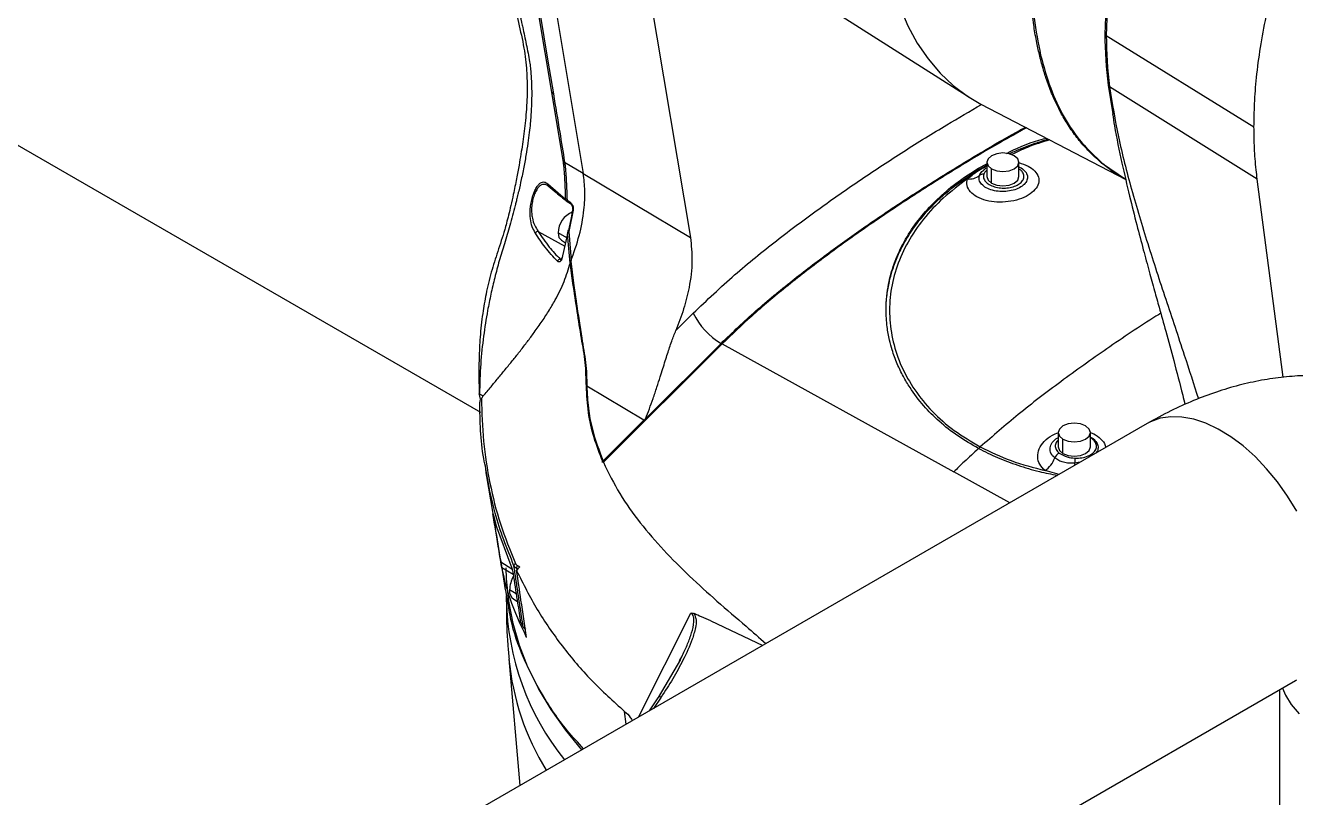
# Model space of a CAD drawing. Header units: millimetres. Extents: x -356 to 237, y 0 to 365.
# Drawn here: x -182.83 to -174.27, y 263.63 to 268.83 of the extents above; entities that cross this region are included whole.
import ezdxf

# ---------------------------------------------------------------- set-up
doc = ezdxf.new("R2010")
doc.units = ezdxf.units.MM

msp = doc.modelspace()

# ---------------------------------------------------------------- linework, layer by layer
at = {"color": 7, "linetype": 'Continuous', "lineweight": 25}
for p, q in [((-179.5469, 270.6933), (-179.0681, 267.8344)), ((-178.7898, 270.0528), (-178.3461, 267.4031)), ((-179.2799, 268.3835), (-179.3696, 268.9174)), ((-177.4159, 268.9508), (-176.4645, 268.3459)), ((-175.544, 268.7641), (-174.549, 268.1481)), ((-175.5316, 268.4287), (-175.5, 268.237)), ((-174.5269, 267.7969), (-175.5223, 268.4185)), ((-179.2035, 267.9219), (-179.2799, 268.3835)), ((-176.3891, 268.3024), (-175.413, 267.7932)), ((-183.053, 268.1256), (-179.7607, 266.225)), ((-179.1941, 267.9113), (-179.0684, 267.8362)), ((-176.4051, 267.8706), (-176.3493, 267.8998)), ((-176.4051, 267.8596), (-176.3493, 267.8906)), ((-176.3493, 267.91), (-176.3493, 267.8135)), ((-176.1327, 267.8135), (-176.1327, 267.91)), ((-175.5692, 267.9026), (-175.4139, 267.7971)), ((-179.0681, 267.8344), (-178.3461, 267.4031)), ((-176.4051, 267.8706), (-176.4051, 267.8596)), ((-176.3175, 267.7693), (-176.3175, 267.8658)), ((-174.352, 266.461), (-174.5269, 267.7969)), ((-179.3077, 267.7644), (-179.1864, 267.6595)), ((-179.1359, 267.5869), (-179.1662, 267.4422)), ((-179.3721, 267.4441), (-179.1925, 267.3446)), ((-179.1799, 267.4002), (-179.2377, 267.4335)), ((-179.2153, 267.384), (-179.1872, 267.3678)), ((-179.1738, 267.4269), (-179.2118, 267.2596)), ((-179.1715, 267.449), (-179.1753, 267.4312)), ((-179.1738, 267.4269), (-179.1662, 267.4422)), ((-179.1555, 267.2288), (-179.1738, 267.4269)), ((-179.1662, 267.4422), (-179.1493, 267.2476)), ((-179.2239, 267.257), (-179.2154, 267.2602)), ((-179.152, 267.2422), (-179.1552, 267.2327)), ((-179.152, 267.2422), (-179.1343, 267.0951)), ((-178.4441, 266.7762), (-178.3268, 266.8932)), ((-178.9418, 265.8879), (-178.1396, 266.6882)), ((-178.1333, 266.6856), (-178.9329, 265.8879)), ((-178.6494, 266.1812), (-178.14, 266.6893)), ((-178.1396, 266.6882), (-178.1333, 266.6856)), ((-178.1333, 266.6856), (-176.5721, 265.8224)), ((-178.6595, 266.1709), (-179.0444, 266.4009)), ((-178.9345, 265.8966), (-178.6595, 266.1709)), ((-175.2686, 266.1487), (-223.3964, 238.3651)), ((-175.868, 266.0879), (-175.868, 265.9914)), ((-175.6514, 265.9914), (-175.6514, 266.0879)), ((-175.8363, 265.9472), (-175.8363, 266.0437)), ((-178.936, 265.8951), (-178.9374, 265.8934)), ((-178.936, 265.8951), (-178.9345, 265.8966)), ((-175.8619, 265.8062), (-175.9571, 265.8316)), ((-175.72, 265.8881), (-175.7573, 265.8815)), ((-176.195, 265.6139), (-176.5721, 265.8224)), ((-179.6652, 265.4635), (-179.6533, 265.4564)), ((-179.6524, 265.4529), (-179.5568, 265.1921)), ((-179.6235, 265.2157), (-179.5485, 265.1693)), ((-179.617, 265.1777), (-179.5401, 265.1332)), ((-179.5118, 265.1683), (-179.5173, 265.1711)), ((-179.5173, 265.1711), (-179.5155, 265.1592)), ((-179.5868, 264.9881), (-179.5868, 264.9639)), ((-179.5201, 265.0009), (-179.5648, 265.0267)), ((-179.5362, 264.9636), (-179.5123, 264.9498)), ((-178.6967, 264.1697), (-178.3437, 264.8714)), ((-178.2085, 264.8179), (-177.8589, 264.6533)), ((-179.5696, 264.5614), (-179.4964, 263.708)), ((-178.4128, 264.5585), (-178.564, 264.3014)), ((-222.3965, 236.633), (-174.2687, 264.4166)), ((-178.5652, 264.3), (-178.6249, 264.2112)), ((-178.5437, 264.3047), (-178.595, 264.2284)), ((-174.3767, 264.3542), (-174.3767, 208.9026)), ((-178.7796, 264.1218), (-178.7894, 264.2079))]:
    msp.add_line(p, q, dxfattribs=at)
at = {"color": 7, "linetype": 'Continuous', "lineweight": 25, "flags": 128}
for points in [[(-173.4124, 272.5763), (-173.5603, 272.4788), (-173.7071, 272.3706), (-173.8523, 272.2521), (-173.9952, 272.1238), (-174.135, 271.9863), (-174.2713, 271.8403), (-174.4035, 271.6864), (-174.5308, 271.5252), (-174.6528, 271.3575), (-174.7689, 271.1841), (-174.8787, 271.0056), (-174.9815, 270.8229), (-175.077, 270.6369), (-175.1648, 270.4482), (-175.2443, 270.2578), (-175.3154, 270.0666), (-175.3777, 269.8753), (-175.4308, 269.6848), (-175.4746, 269.4959), (-175.5089, 269.3096), (-175.5335, 269.1265), (-175.5483, 268.9477), (-175.5532, 268.7737)], [(-173.3995, 272.5732), (-173.5476, 272.4755), (-173.6947, 272.3671), (-173.8401, 272.2484), (-173.9832, 272.1199), (-174.1233, 271.9822), (-174.2599, 271.8359), (-174.3922, 271.6817), (-174.5198, 271.5203), (-174.642, 271.3523), (-174.7583, 271.1786), (-174.8683, 270.9998), (-174.9713, 270.8168), (-175.0669, 270.6304), (-175.1548, 270.4415), (-175.2346, 270.2508), (-175.3058, 270.0592), (-175.3681, 269.8675), (-175.4213, 269.6767), (-175.4652, 269.4875), (-175.4996, 269.3009), (-175.5242, 269.1175), (-175.539, 268.9383), (-175.544, 268.7641)], [(-177.0593, 269.7203), (-177.0543, 269.5532), (-177.0392, 269.3926), (-177.0142, 269.2395), (-176.9793, 269.0943), (-176.9347, 268.9579), (-176.8807, 268.8308), (-176.8174, 268.7137), (-176.7452, 268.6071), (-176.6644, 268.5115), (-176.5754, 268.4273), (-176.4786, 268.355), (-176.3891, 268.3024)], [(-179.3597, 268.9053), (-179.3094, 268.6059), (-179.2698, 268.3707)], [(-176.1644, 267.9542), (-176.1996, 267.9677), (-176.241, 267.9725), (-176.2824, 267.9677), (-176.3175, 267.9542), (-176.341, 267.9339), (-176.3493, 267.91), (-176.341, 267.8861), (-176.3175, 267.8658)], [(-176.3175, 267.8658), (-176.2824, 267.8522), (-176.241, 267.8475), (-176.1996, 267.8522), (-176.1644, 267.8658), (-176.141, 267.8861), (-176.1327, 267.91), (-176.141, 267.9339), (-176.1644, 267.9542)], [(-176.3493, 267.8135), (-176.341, 267.7896), (-176.3175, 267.7693)], [(-176.3175, 267.7693), (-176.2824, 267.7558), (-176.241, 267.751), (-176.1996, 267.7558), (-176.1644, 267.7693), (-176.141, 267.7896), (-176.1327, 267.8135)], [(-179.1776, 267.6539), (-179.1661, 267.6469), (-179.1571, 267.6413)], [(-179.1753, 267.644), (-179.166, 267.6383), (-179.1548, 267.6315)], [(-179.1665, 267.4519), (-179.1687, 267.4514), (-179.1703, 267.4506), (-179.1713, 267.4495), (-179.1716, 267.4483), (-179.1713, 267.4469), (-179.1702, 267.4453), (-179.1685, 267.4438), (-179.1662, 267.4422)], [(-179.2377, 267.4335), (-179.2319, 267.4031), (-179.2153, 267.384), (-179.2153, 267.384)], [(-179.2107, 267.2656), (-179.211, 267.2656), (-179.2125, 267.2652), (-179.2135, 267.2646), (-179.214, 267.2638), (-179.2142, 267.2629), (-179.2138, 267.2619), (-179.213, 267.2608), (-179.2118, 267.2596)], [(-174.2613, 265.5585), (-174.3231, 265.6595), (-174.3911, 265.7552), (-174.4645, 265.8443), (-174.5421, 265.9254), (-174.623, 265.9976), (-174.7058, 266.0597), (-174.7896, 266.1109), (-174.873, 266.1505), (-174.955, 266.1779), (-175.0344, 266.1927), (-175.11, 266.1948), (-175.1808, 266.1841), (-175.2459, 266.1607), (-175.2686, 266.1487)], [(-175.6832, 266.1321), (-175.7183, 266.1456), (-175.7597, 266.1504), (-175.8011, 266.1456), (-175.8363, 266.1321), (-175.8597, 266.1118), (-175.868, 266.0879), (-175.8597, 266.064), (-175.8363, 266.0437)], [(-175.8363, 266.0437), (-175.8011, 266.0301), (-175.7597, 266.0254), (-175.7183, 266.0301), (-175.6832, 266.0437), (-175.6597, 266.064), (-175.6514, 266.0879), (-175.6597, 266.1118), (-175.6832, 266.1321)], [(-175.868, 265.9914), (-175.8597, 265.9675), (-175.8363, 265.9472)], [(-175.8363, 265.9472), (-175.8011, 265.9337), (-175.7597, 265.9289), (-175.7183, 265.9337), (-175.6832, 265.9472), (-175.6597, 265.9675), (-175.6514, 265.9914)], [(-175.7545, 265.8682), (-175.7547, 265.8691), (-175.7573, 265.8815)], [(-179.617, 265.1777), (-179.6207, 265.199), (-179.6235, 265.2157)], [(-179.0776, 263.9498), (-179.1855, 264.0808), (-179.2843, 264.2199), (-179.3695, 264.3619), (-179.441, 264.5065), (-179.4984, 264.6531), (-179.5416, 264.8014), (-179.5705, 264.9508), (-179.585, 265.1009), (-179.5868, 265.1761)], [(-179.4964, 265.1837), (-179.5081, 265.1687), (-179.5173, 265.157)], [(-179.5118, 265.1917), (-179.5032, 265.1872), (-179.4964, 265.1837)], [(-174.2687, 264.4166), (-174.2613, 264.421)], [(-174.3572, 264.3655), (-174.3373, 264.3184), (-174.2977, 264.254), (-174.2452, 264.1927)]]:
    msp.add_lwpolyline(points, dxfattribs=at)
at = {"color": 7, "linetype": 'Continuous', "lineweight": 25}
for centre, radius, start, end in [((-175.5324, 268.7845), 0.0234, 207.32026, 240.36212), ((-172.8923, 268.7675), 2.6609, 179.86641, 187.31451), ((-172.8788, 268.7579), 2.6652, 179.8662, 187.31476), ((-175.9778, 268.6687), 0.037, 242.43815, 256.46545), ((-179.2589, 268.3897), 0.022, 196.64778, 240.18208), ((-179.1821, 267.9313), 0.0233, 203.68988, 239.09186), ((-179.1797, 267.9114), 0.0228, 204.49983, 239.88346), ((-175.5635, 267.9291), 0.0271, 242.59696, 257.73241), ((-176.4698, 267.9123), 0.1155, 264.6632, 307.75562), ((-176.375, 267.7901), 0.0391, 82.56728, 127.87324), ((-179.29, 267.7622), 0.0179, 172.87009, 243.1884), ((-179.1691, 267.6605), 0.0174, 183.05721, 243.54238), ((-179.1671, 267.6513), 0.0107, 165.95438, 240.75417), ((-179.1467, 267.6387), 0.0107, 165.93356, 240.74918), ((-179.086, 267.4331), 0.1517, 110.79441, 179.85732), ((-179.1327, 267.5946), 0.0084, 181.81426, 247.67015), ((-179.3709, 267.4213), 0.0229, 93.0906, 151.37047), ((-179.1699, 267.4307), 0.00549, 174.24979, 223.88417), ((-179.2199, 267.2332), 0.0241, 99.52825, 157.12999), ((-179.1246, 267.0673), 0.0295, 109.05448, 116.54509), ((-177.8986, 267.0979), 0.4746, 205.55274, 239.43148), ((-179.0689, 266.6992), 0.0279, 110.40612, 115.15976), ((-179.0394, 266.3752), 0.0261, 101.07654, 108.30257), ((-176.3521, 265.9472), 0.0603, 132.99724, 150.90941), ((-176.0537, 265.974), 0.1721, 304.14178, 340.54846), ((-175.8388, 265.8989), 0.0556, 114.25581, 161.30152), ((-175.216, 265.8672), 0.5416, 174.89066, 178.48677), ((-179.5175, 265.19), 0.0178, 115.99668, 179.30153), ((-179.4917, 265.1753), 0.0259, 140.81677, 189.26418), ((-179.3614, 265.0184), 0.2036, 150.47373, 177.65825), ((-179.4997, 265.0181), 0.0656, 172.4908, 236.19416), ((-177.8005, 264.9981), 1.7866, 181.0956, 218.66919), ((-177.827, 264.7294), 1.7507, 185.51364, 211.63125), ((-178.551, 264.2865), 0.0196, 68.27596, 136.63435)]:
    msp.add_arc(centre, radius, start, end, dxfattribs=at)
for points, knots in [([(-174.549, 268.1481), (-174.5482, 268.1999), (-174.5466, 268.3112), (-174.5323, 268.4898), (-174.5068, 268.686), (-174.4699, 268.8856), (-174.4259, 269.0738), (-174.3798, 269.2403), (-174.3323, 269.3918), (-174.2856, 269.5265), (-174.2312, 269.6704), (-174.1684, 269.8224), (-174.1001, 269.9729), (-174.0315, 270.1129), (-173.9634, 270.2433), (-173.8827, 270.3875), (-173.7977, 270.5296), (-173.7008, 270.6804), (-173.5964, 270.8317), (-173.4844, 270.9818), (-173.3683, 271.1267), (-173.2591, 271.2538), (-173.1547, 271.3675), (-173.0529, 271.4723), (-172.9445, 271.5772), (-172.8323, 271.6779), (-172.7271, 271.7658), (-172.6218, 271.8479), (-172.5108, 271.9277), (-172.397, 272.0032), (-172.3213, 272.048), (-172.2849, 272.0696)], [0, 0, 0, 0, 0.032985, 0.070931, 0.114129, 0.159063, 0.200246, 0.237274, 0.269161, 0.30141, 0.328141, 0.367262, 0.406198, 0.433432, 0.466649, 0.499919, 0.538769, 0.572169, 0.614185, 0.655912, 0.691498, 0.732491, 0.762719, 0.78987, 0.825589, 0.858877, 0.885909, 0.912993, 0.943961, 0.973039, 1, 1, 1, 1]), ([(-179.865, 270.6863), (-179.8635, 270.6822), (-179.8577, 270.6668), (-179.8493, 270.639), (-179.8396, 270.6025), (-179.8321, 270.5688), (-179.8258, 270.5357), (-179.8203, 270.5009), (-179.8133, 270.4578), (-179.805, 270.4066), (-179.7859, 270.2921), (-179.7547, 270.1117), (-179.7093, 269.8628), (-179.6592, 269.6016), (-179.6127, 269.3695), (-179.5724, 269.1723), (-179.5385, 269.012), (-179.5051, 268.8478), (-179.4655, 268.6876), (-179.4549, 268.5776), (-179.4499, 268.5261)], [0, 0, 0, 0, 0.005889, 0.022401, 0.039605, 0.0574, 0.069443, 0.085496, 0.105358, 0.128936, 0.156267, 0.263573, 0.378474, 0.501157, 0.626179, 0.701104, 0.775505, 0.849522, 0.929503, 1, 1, 1, 1]), ([(-179.8503, 270.6612), (-179.8489, 270.6588), (-179.8277, 270.6231), (-179.8095, 270.5565), (-179.7867, 270.4639), (-179.7734, 270.3748), (-179.7571, 270.2777), (-179.7398, 270.1745), (-179.7209, 270.0655), (-179.6941, 269.9156), (-179.6606, 269.7342), (-179.6217, 269.5313), (-179.5863, 269.3521), (-179.555, 269.1971), (-179.5282, 269.0668), (-179.5099, 268.9785), (-179.4987, 268.9248), (-179.4931, 268.8982), (-179.4881, 268.8745), (-179.4837, 268.8536), (-179.4799, 268.8356), (-179.4695, 268.7863), (-179.4522, 268.704), (-179.4326, 268.6131), (-179.4242, 268.5455), (-179.4203, 268.5026), (-179.4175, 268.4586), (-179.416, 268.4133), (-179.4156, 268.3671), (-179.4163, 268.3202), (-179.418, 268.276), (-179.4206, 268.2314), (-179.4244, 268.1827), (-179.4303, 268.1236), (-179.439, 268.0541), (-179.4509, 267.9746), (-179.4666, 267.8863), (-179.4844, 267.7991), (-179.4989, 267.7346), (-179.5082, 267.6955), (-179.5129, 267.6761), (-179.5171, 267.6588), (-179.5209, 267.6435), (-179.5243, 267.6301), (-179.5378, 267.5769), (-179.5619, 267.487), (-179.599, 267.3631), (-179.6351, 267.2464), (-179.6651, 267.1328), (-179.6912, 267.0212), (-179.7175, 266.8902), (-179.742, 266.7337), (-179.7619, 266.5462), (-179.7655, 266.4161), (-179.7674, 266.3487)], [0, 0, 0, 0, 0.0019416, 0.0283028, 0.0462973, 0.0672207, 0.0897062, 0.1135145, 0.1386624, 0.1651706, 0.2174844, 0.2645577, 0.3061889, 0.3422112, 0.3724959, 0.3969422, 0.4037803, 0.4099581, 0.4154751, 0.4203291, 0.4245188, 0.428042, 0.4547485, 0.4819246, 0.4914468, 0.501233, 0.5112808, 0.5215844, 0.5321247, 0.5428547, 0.5535583, 0.5623127, 0.5734015, 0.5868867, 0.6028303, 0.6211874, 0.6417761, 0.6640271, 0.6819278, 0.6869287, 0.6914537, 0.69551, 0.6991053, 0.7022461, 0.704937, 0.7365381, 0.7657887, 0.7932077, 0.8199261, 0.8459745, 0.8713899, 0.9111694, 0.9540272, 1, 1, 1, 1]), ([(-175.998, 269.7243), (-176.0133, 269.626), (-176.0432, 269.4345), (-176.0534, 269.1518), (-176.0375, 268.8846), (-176.0032, 268.7152), (-175.9865, 268.6328)], [0, 0, 0, 0, 0.2714808, 0.5284858, 0.7708443, 1, 1, 1, 1]), ([(-175.9949, 268.636), (-176.0018, 268.6664), (-176.0168, 268.733), (-176.035, 268.8435), (-176.0488, 268.9635), (-176.0562, 269.0784), (-176.0571, 269.1497), (-176.0575, 269.181)], [0, 0, 0, 0, 0.170414, 0.372018, 0.610965, 0.829299, 1, 1, 1, 1]), ([(-175.576, 267.905), (-175.6011, 267.9271), (-175.6514, 267.9714), (-175.7194, 268.0469), (-175.7813, 268.1285), (-175.8327, 268.2104), (-175.8744, 268.2892), (-175.9115, 268.3712), (-175.9434, 268.4558), (-175.9723, 268.5466), (-175.9871, 268.6049), (-175.9949, 268.636)], [0, 0, 0, 0, 0.116811, 0.234466, 0.354954, 0.474863, 0.57201, 0.666738, 0.78962, 0.887905, 1, 1, 1, 1]), ([(-175.9865, 268.6328), (-175.9661, 268.5578), (-175.9269, 268.4129), (-175.8337, 268.2145), (-175.7176, 268.0407), (-175.6183, 267.9482), (-175.5692, 267.9026)], [0, 0, 0, 0, 0.272249, 0.525415, 0.765686, 1, 1, 1, 1]), ([(-179.4499, 268.5261), (-179.449, 268.5098), (-179.4464, 268.4647), (-179.4458, 268.3931), (-179.4482, 268.3171), (-179.4529, 268.2447), (-179.4594, 268.1744), (-179.468, 268.1017), (-179.4778, 268.0322), (-179.4888, 267.9621), (-179.5018, 267.8848), (-179.5187, 267.7944), (-179.5373, 267.7035), (-179.5555, 267.6217), (-179.571, 267.557), (-179.5847, 267.5029), (-179.6068, 267.4203), (-179.6444, 267.311), (-179.6902, 267.1674), (-179.7234, 267.0281), (-179.7486, 266.882), (-179.7646, 266.7367), (-179.7685, 266.6348), (-179.7703, 266.5864)], [0, 0, 0, 0, 0.02471, 0.068615, 0.10865, 0.140298, 0.178697, 0.215848, 0.251568, 0.285359, 0.323611, 0.370541, 0.425121, 0.464437, 0.497954, 0.52609, 0.549205, 0.627839, 0.701479, 0.778149, 0.84517, 0.926473, 1, 1, 1, 1]), ([(-175.5316, 268.4287), (-175.5303, 268.4265), (-175.5279, 268.4224), (-175.524, 268.4197), (-175.5223, 268.4185)], [0, 0, 0, 0, 0.551445, 1, 1, 1, 1]), ([(-175.5223, 268.4185), (-175.5041, 268.3062), (-175.4664, 268.0737), (-175.3745, 267.7221), (-175.2655, 267.3578), (-175.144, 266.986), (-175.027, 266.6383), (-174.9552, 266.4139), (-174.9237, 266.3155)], [0, 0, 0, 0, 0.155893, 0.322568, 0.497344, 0.677083, 0.858416, 1, 1, 1, 1]), ([(-179.2698, 268.3707), (-179.2554, 268.2848), (-179.2296, 268.1318), (-179.2049, 267.9785), (-179.1941, 267.9113)], [0, 0, 0, 0, 0.560977, 1, 1, 1, 1]), ([(-178.3268, 266.8932), (-178.2351, 266.9803), (-178.0551, 267.151), (-177.7696, 267.3813), (-177.4844, 267.5952), (-177.1974, 267.7951), (-176.9092, 267.9838), (-176.6386, 268.1521), (-176.4622, 268.2543), (-176.3839, 268.2997)], [0, 0, 0, 0, 0.157724, 0.309385, 0.457286, 0.602514, 0.745661, 0.887093, 1, 1, 1, 1]), ([(-175.5019, 268.2369), (-175.4978, 268.2099), (-175.4808, 268.0985), (-175.4413, 267.9136), (-175.3903, 267.6909), (-175.3412, 267.4963), (-175.2965, 267.3267), (-175.2564, 267.1789), (-175.2209, 267.0497), (-175.1839, 266.9159), (-175.1405, 266.7592), (-175.087, 266.5617), (-175.0428, 266.3972), (-175.0191, 266.2981), (-175.014, 266.2771)], [0, 0, 0, 0, 0.040555, 0.167193, 0.280583, 0.379787, 0.465184, 0.540973, 0.607249, 0.664094, 0.74714, 0.848703, 0.967837, 1, 1, 1, 1]), ([(-178.14, 266.6893), (-178.0624, 266.7633), (-177.9085, 266.9099), (-177.6639, 267.1107), (-177.4167, 267.3), (-177.168, 267.4777), (-176.9159, 267.6478), (-176.6631, 267.8099), (-176.4066, 267.9653), (-176.2168, 268.0775), (-176.1096, 268.1354), (-176.0896, 268.1462)], [0, 0, 0, 0, 0.127531, 0.252748, 0.376112, 0.497943, 0.61619, 0.737822, 0.855098, 0.972977, 1, 1, 1, 1]), ([(-178.1396, 266.6882), (-178.0493, 266.7737), (-177.8705, 266.943), (-177.5857, 267.1711), (-177.2999, 267.384), (-177.0121, 267.5829), (-176.7234, 267.771), (-176.4326, 267.9485), (-176.2218, 268.0736), (-176.1057, 268.1362), (-176.0884, 268.1455)], [0, 0, 0, 0, 0.147721, 0.292736, 0.433516, 0.571463, 0.708666, 0.843153, 0.976633, 1, 1, 1, 1]), ([(-176.0819, 268.1422), (-176.1407, 268.1097), (-176.3067, 268.0182), (-176.5726, 267.858), (-176.8779, 267.6653), (-177.17, 267.4683), (-177.4452, 267.2705), (-177.6991, 267.0735), (-177.9289, 266.8815), (-178.0673, 266.7488), (-178.1333, 266.6856)], [0, 0, 0, 0, 0.07982, 0.225346, 0.369059, 0.509232, 0.644146, 0.772073, 0.891276, 1, 1, 1, 1]), ([(-174.5269, 267.7969), (-174.5295, 267.8179), (-174.5352, 267.863), (-174.5412, 267.9323), (-174.5457, 268.0044), (-174.5484, 268.0762), (-174.5488, 268.124), (-174.549, 268.1481)], [0, 0, 0, 0, 0.1794898, 0.3878227, 0.592402, 0.7947097, 1, 1, 1, 1]), ([(-176.2159, 267.9696), (-176.2096, 267.9729), (-176.131, 268.0143), (-176.0411, 268.0484), (-175.956, 268.0716), (-175.9498, 268.0732)], [0, 0, 0, 0, 0.074295, 0.932895, 1, 1, 1, 1]), ([(-176.1978, 267.9669), (-176.186, 267.9726), (-176.1295, 267.9995), (-176.0422, 268.0331), (-175.9657, 268.057), (-175.9364, 268.0662)], [0, 0, 0, 0, 0.140436, 0.670929, 1, 1, 1, 1]), ([(-175.9259, 268.0608), (-175.9763, 268.0455), (-176.0647, 268.0187), (-176.1479, 267.9787), (-176.1836, 267.9615)], [0, 0, 0, 0, 0.570669, 1, 1, 1, 1]), ([(-179.2004, 267.9019), (-179.201, 267.9057), (-179.202, 267.9124), (-179.203, 267.919), (-179.2035, 267.9219)], [0, 0, 0, 0, 0.561914, 1, 1, 1, 1]), ([(-179.1864, 267.6595), (-179.1878, 267.7025), (-179.1903, 267.7834), (-179.1972, 267.8641), (-179.2004, 267.9019)], [0, 0, 0, 0, 0.530314, 1, 1, 1, 1]), ([(-179.1941, 267.9113), (-179.1935, 267.9076), (-179.1925, 267.9011), (-179.1916, 267.8946), (-179.1911, 267.8917)], [0, 0, 0, 0, 0.556712, 1, 1, 1, 1]), ([(-179.1911, 267.8917), (-179.1891, 267.8736), (-179.185, 267.8363), (-179.1826, 267.7781), (-179.18, 267.7169), (-179.1784, 267.675), (-179.1776, 267.6539)], [0, 0, 0, 0, 0.229598, 0.471747, 0.733905, 1, 1, 1, 1]), ([(-176.1338, 267.9078), (-176.1125, 267.9012), (-176.0731, 267.8889), (-176.0258, 267.8557), (-175.9978, 267.8132), (-175.9978, 267.7644), (-176.025, 267.7206), (-176.0715, 267.6847), (-176.1335, 267.6577), (-176.2055, 267.6421), (-176.2809, 267.6393), (-176.3525, 267.6498), (-176.4141, 267.6728), (-176.4598, 267.7066), (-176.4871, 267.7513), (-176.4827, 267.7823), (-176.4805, 267.7973)], [0, 0, 0, 0, 0.080798, 0.14924, 0.206064, 0.258377, 0.316656, 0.38695, 0.469225, 0.560176, 0.652978, 0.741834, 0.821518, 0.889202, 0.946317, 1, 1, 1, 1]), ([(-176.4805, 267.7973), (-176.4524, 267.8207), (-176.4118, 267.8546), (-176.364, 267.8767), (-176.3493, 267.8836)], [0, 0, 0, 0, 0.690769, 1, 1, 1, 1]), ([(-175.4133, 267.7945), (-175.4255, 267.8011), (-175.4581, 267.8188), (-175.5129, 267.8551), (-175.5536, 267.8873), (-175.576, 267.905)], [0, 0, 0, 0, 0.21077, 0.565066, 1, 1, 1, 1]), ([(-179.152, 267.2422), (-179.1316, 267.3001), (-179.0915, 267.4133), (-179.0627, 267.574), (-179.0539, 267.7145), (-179.0635, 267.7957), (-179.0681, 267.8344)], [0, 0, 0, 0, 0.304063, 0.595043, 0.806986, 1, 1, 1, 1]), ([(-177.0276, 266.908), (-177.0277, 266.9088), (-177.0296, 266.9448), (-177.0228, 267.0112), (-177.0083, 267.1006), (-176.9854, 267.1853), (-176.9548, 267.2687), (-176.9139, 267.3534), (-176.8476, 267.4647), (-176.7423, 267.597), (-176.5869, 267.7412), (-176.4665, 267.8196), (-176.4051, 267.8596)], [0, 0, 0, 0, 0.0021735, 0.090937, 0.1670857, 0.2306799, 0.3118594, 0.3908422, 0.4677217, 0.6381008, 0.8153775, 1, 1, 1, 1]), ([(-176.4051, 265.9807), (-176.4522, 266.0078), (-176.5455, 266.0615), (-176.669, 266.1592), (-176.7777, 266.2681), (-176.8566, 266.3715), (-176.9138, 266.4674), (-176.9548, 266.5524), (-176.9849, 266.6346), (-177.0073, 266.7182), (-177.0234, 266.8082), (-177.0297, 266.9081), (-177.0247, 267.0043), (-177.0129, 267.0843), (-176.996, 267.1567), (-176.9735, 267.2283), (-176.944, 267.3013), (-176.9077, 267.3734), (-176.8543, 267.4624), (-176.7765, 267.5659), (-176.6675, 267.6785), (-176.5435, 267.782), (-176.4517, 267.8408), (-176.4051, 267.8706)], [0, 0, 0, 0, 0.06869, 0.13594, 0.198402, 0.262867, 0.299756, 0.33949, 0.382004, 0.410237, 0.44878, 0.497537, 0.536357, 0.570394, 0.599698, 0.630304, 0.665129, 0.699118, 0.73229, 0.79635, 0.862228, 0.930104, 1, 1, 1, 1]), ([(-176.4805, 267.7973), (-176.5358, 267.7558), (-176.6431, 267.6752), (-176.7776, 267.5312), (-176.8835, 267.3768), (-176.9581, 267.2127), (-177.0003, 267.0424), (-177.0092, 266.8694), (-176.9847, 266.6973), (-176.9274, 266.53), (-176.8381, 266.3714), (-176.7179, 266.2257), (-176.5694, 266.0946), (-176.4531, 266.0264), (-176.3932, 265.9914)], [0, 0, 0, 0, 0.092925, 0.180242, 0.263733, 0.34386, 0.421338, 0.498484, 0.575451, 0.653806, 0.735132, 0.818908, 0.906872, 1, 1, 1, 1]), ([(-176.1294, 267.8771), (-176.1282, 267.8767), (-176.115, 267.8718), (-176.0949, 267.8556), (-176.0753, 267.8274), (-176.0739, 267.7946), (-176.0908, 267.7649), (-176.121, 267.7408), (-176.1617, 267.7231), (-176.2096, 267.713), (-176.2604, 267.7116), (-176.3094, 267.7191), (-176.3521, 267.7352), (-176.384, 267.7585), (-176.4034, 267.7893), (-176.4004, 267.8107), (-176.399, 267.821)], [0, 0, 0, 0, 0.007174, 0.082086, 0.144381, 0.200783, 0.261955, 0.335054, 0.421115, 0.516932, 0.616828, 0.714103, 0.802513, 0.878069, 0.94144, 1, 1, 1, 1]), ([(-176.399, 267.821), (-176.3946, 267.8306), (-176.3878, 267.8455), (-176.3745, 267.8546), (-176.3699, 267.8578)], [0, 0, 0, 0, 0.647583, 1, 1, 1, 1]), ([(-176.37, 267.8289), (-176.3711, 267.8204), (-176.3735, 267.8028), (-176.3577, 267.7773), (-176.3318, 267.7575), (-176.2968, 267.7433), (-176.2562, 267.7359), (-176.2136, 267.7359), (-176.1731, 267.7434), (-176.1383, 267.7578), (-176.1124, 267.7779), (-176.0981, 267.8034), (-176.0999, 267.8313), (-176.1137, 267.8526), (-176.1271, 267.8613), (-176.1327, 267.8649)], [0, 0, 0, 0, 0.05948, 0.124225, 0.201456, 0.291949, 0.391958, 0.495356, 0.595235, 0.685405, 0.762127, 0.826433, 0.886172, 0.952501, 1, 1, 1, 1]), ([(-176.3493, 267.8565), (-176.3527, 267.8539), (-176.362, 267.8467), (-176.3669, 267.8358), (-176.37, 267.8289)], [0, 0, 0, 0, 0.365589, 1, 1, 1, 1]), ([(-176.3699, 267.8578), (-176.3651, 267.8621), (-176.3572, 267.8693), (-176.3474, 267.8733), (-176.3435, 267.8749)], [0, 0, 0, 0, 0.606129, 1, 1, 1, 1]), ([(-179.3909, 267.4323), (-179.3986, 267.4465), (-179.415, 267.477), (-179.427, 267.5334), (-179.4273, 267.5878), (-179.4203, 267.6368), (-179.4109, 267.6754), (-179.3985, 267.7105), (-179.3848, 267.7388), (-179.3706, 267.7589), (-179.3544, 267.7744), (-179.3292, 267.7807), (-179.3149, 267.7699), (-179.3077, 267.7644)], [0, 0, 0, 0, 0.116105, 0.249377, 0.412269, 0.507225, 0.606646, 0.6993, 0.775632, 0.833453, 0.876165, 0.93725, 1, 1, 1, 1]), ([(-179.3128, 267.7557), (-179.3161, 267.7572), (-179.3236, 267.7607), (-179.3365, 267.7617), (-179.3512, 267.7578), (-179.3626, 267.7496), (-179.3716, 267.7401), (-179.3821, 267.7264), (-179.3942, 267.7035), (-179.4058, 267.6709), (-179.4123, 267.641), (-179.4155, 267.6158), (-179.417, 267.5925), (-179.4164, 267.5649), (-179.411, 267.527), (-179.3981, 267.485), (-179.3804, 267.4573), (-179.3721, 267.4441)], [0, 0, 0, 0, 0.028463, 0.064602, 0.099192, 0.146821, 0.173294, 0.20169, 0.283268, 0.376072, 0.473581, 0.524419, 0.5762, 0.657914, 0.741204, 0.877869, 1, 1, 1, 1]), ([(-179.3147, 267.7568), (-179.3128, 267.7561), (-179.3089, 267.7545), (-179.3055, 267.7521), (-179.3037, 267.7508)], [0, 0, 0, 0, 0.487332, 1, 1, 1, 1]), ([(-179.3076, 267.7527), (-179.3086, 267.7535), (-179.3102, 267.7548), (-179.3122, 267.7555), (-179.3128, 267.7557)], [0, 0, 0, 0, 0.656792, 1, 1, 1, 1]), ([(-179.3037, 267.7508), (-179.2858, 267.7356), (-179.2455, 267.7013), (-179.2046, 267.6675), (-179.1819, 267.6487)], [0, 0, 0, 0, 0.443393, 1, 1, 1, 1]), ([(-179.1864, 267.6595), (-179.1853, 267.6586), (-179.1825, 267.6564), (-179.1794, 267.6548), (-179.1776, 267.6539)], [0, 0, 0, 0, 0.4269807, 1, 1, 1, 1]), ([(-179.1819, 267.6487), (-179.181, 267.648), (-179.1789, 267.6463), (-179.1766, 267.6448), (-179.1753, 267.644)], [0, 0, 0, 0, 0.416002, 1, 1, 1, 1]), ([(-179.1768, 267.6449), (-179.1762, 267.6444), (-179.1754, 267.6438), (-179.1746, 267.6433), (-179.1746, 267.6433)], [0, 0, 0, 0, 0.913434, 1, 1, 1, 1]), ([(-179.1519, 267.6294), (-179.1557, 267.6317), (-179.1626, 267.6359), (-179.1694, 267.6401), (-179.1724, 267.6419)], [0, 0, 0, 0, 0.5600422, 1, 1, 1, 1]), ([(-179.1571, 267.6413), (-179.1552, 267.64), (-179.1514, 267.6373), (-179.1466, 267.6316), (-179.1425, 267.625), (-179.1382, 267.6152), (-179.1349, 267.6023), (-179.1356, 267.5919), (-179.1359, 267.5869)], [0, 0, 0, 0, 0.110427, 0.232187, 0.358743, 0.492396, 0.754284, 1, 1, 1, 1]), ([(-179.1536, 267.6304), (-179.1529, 267.6299), (-179.1513, 267.6288), (-179.149, 267.6262), (-179.1465, 267.6226), (-179.1443, 267.6181), (-179.1424, 267.6128), (-179.1406, 267.6048), (-179.1409, 267.5985), (-179.1411, 267.5943)], [0, 0, 0, 0, 0.063886, 0.150625, 0.259388, 0.387892, 0.531503, 0.684824, 1, 1, 1, 1]), ([(-179.1665, 267.4519), (-179.1594, 267.4796), (-179.148, 267.5246), (-179.1405, 267.5705), (-179.1376, 267.5882)], [0, 0, 0, 0, 0.613559, 1, 1, 1, 1]), ([(-179.2421, 267.2426), (-179.2705, 267.2733), (-179.3252, 267.3326), (-179.3696, 267.3999), (-179.3909, 267.4323)], [0, 0, 0, 0, 0.519143, 1, 1, 1, 1]), ([(-179.3721, 267.4441), (-179.3481, 267.4082), (-179.3038, 267.3417), (-179.249, 267.2836), (-179.2239, 267.257)], [0, 0, 0, 0, 0.541435, 1, 1, 1, 1]), ([(-178.3461, 267.4031), (-178.3408, 267.3502), (-178.3294, 267.2378), (-178.351, 267.0753), (-178.389, 266.9187), (-178.4256, 266.8241), (-178.4441, 266.7762)], [0, 0, 0, 0, 0.247879, 0.526475, 0.760364, 1, 1, 1, 1]), ([(-179.7417, 266.3344), (-179.7245, 266.3551), (-179.6913, 266.3949), (-179.6416, 266.4548), (-179.5933, 266.5134), (-179.545, 266.5728), (-179.4972, 266.6326), (-179.4504, 266.6928), (-179.4014, 266.7584), (-179.3517, 266.8284), (-179.3019, 266.9042), (-179.2485, 266.9955), (-179.1949, 267.1035), (-179.1683, 267.1901), (-179.1552, 267.2327)], [0, 0, 0, 0, 0.074855, 0.143638, 0.215909, 0.28576, 0.355953, 0.428305, 0.497426, 0.583098, 0.666612, 0.748933, 0.876493, 1, 1, 1, 1]), ([(-179.2118, 267.2596), (-179.2126, 267.2574), (-179.2141, 267.2531), (-179.2173, 267.2474), (-179.221, 267.2428), (-179.2252, 267.2396), (-179.2297, 267.2379), (-179.236, 267.2377), (-179.2396, 267.2406), (-179.2421, 267.2426)], [0, 0, 0, 0, 0.164666, 0.317405, 0.455205, 0.577303, 0.686333, 0.788329, 1, 1, 1, 1]), ([(-179.2239, 267.257), (-179.2236, 267.2564), (-179.223, 267.2552), (-179.2214, 267.2542), (-179.2196, 267.2541), (-179.2186, 267.2546), (-179.2182, 267.2548)], [0, 0, 0, 0, 0.2958866, 0.5404809, 0.7852953, 1, 1, 1, 1]), ([(-179.2141, 267.2638), (-179.2145, 267.2623), (-179.2153, 267.2599), (-179.2168, 267.257), (-179.2178, 267.2553), (-179.2184, 267.2548), (-179.2185, 267.2546)], [0, 0, 0, 0, 0.4380185, 0.7512717, 0.9429377, 1, 1, 1, 1]), ([(-179.1378, 267.0937), (-179.1409, 267.1166), (-179.1471, 267.1629), (-179.1525, 267.2094), (-179.1552, 267.2327)], [0, 0, 0, 0, 0.496516, 1, 1, 1, 1]), ([(-179.0808, 266.7245), (-179.0901, 266.7842), (-179.1094, 266.9072), (-179.1282, 267.0303), (-179.1378, 267.0937)], [0, 0, 0, 0, 0.485566, 1, 1, 1, 1]), ([(-179.1343, 267.0951), (-179.1285, 267.0544), (-179.1164, 266.9695), (-179.0969, 266.8464), (-179.0844, 266.7638), (-179.0786, 266.7254)], [0, 0, 0, 0, 0.329917, 0.68837, 1, 1, 1, 1]), ([(-175.1773, 266.8918), (-175.188, 266.8853), (-175.3115, 266.8096), (-175.5367, 266.6565), (-175.847, 266.4366), (-176.1329, 266.2173), (-176.3086, 266.0648), (-176.3932, 265.9914)], [0, 0, 0, 0, 0.024856, 0.28687, 0.539183, 0.77809, 1, 1, 1, 1]), ([(-178.6494, 266.1812), (-178.6404, 266.2032), (-178.6223, 266.2481), (-178.5969, 266.3191), (-178.5726, 266.3915), (-178.5512, 266.4589), (-178.5327, 266.5179), (-178.5165, 266.5698), (-178.4968, 266.6313), (-178.474, 266.7002), (-178.4537, 266.7519), (-178.4441, 266.7762)], [0, 0, 0, 0, 0.113142, 0.230535, 0.359486, 0.476576, 0.567703, 0.654118, 0.735475, 0.87536, 1, 1, 1, 1]), ([(-179.0476, 266.4), (-179.0488, 266.453), (-179.0512, 266.5621), (-179.0707, 266.6694), (-179.0808, 266.7245)], [0, 0, 0, 0, 0.486264, 1, 1, 1, 1]), ([(-179.0786, 266.7254), (-179.074, 266.6974), (-179.0648, 266.6422), (-179.0522, 266.5603), (-179.0452, 266.48), (-179.0447, 266.427), (-179.0444, 266.4009)], [0, 0, 0, 0, 0.2607449, 0.5135682, 0.7600608, 1, 1, 1, 1]), ([(-179.7703, 266.5864), (-179.771, 266.5464), (-179.7724, 266.4676), (-179.7704, 266.3887), (-179.7695, 266.3499)], [0, 0, 0, 0, 0.507416, 1, 1, 1, 1]), ([(-172.3767, 264.4788), (-172.377, 264.5133), (-172.3781, 264.6074), (-172.3891, 264.7601), (-172.4135, 264.9347), (-172.45, 265.1039), (-172.4984, 265.2661), (-172.5581, 265.4202), (-172.6285, 265.5653), (-172.709, 265.7008), (-172.7989, 265.8261), (-172.8973, 265.941), (-173.0037, 266.0451), (-173.1172, 266.1382), (-173.2371, 266.2202), (-173.3627, 266.2909), (-173.4934, 266.3502), (-173.6283, 266.3979), (-173.7669, 266.4341), (-173.9087, 266.4588), (-174.0531, 266.4719), (-174.2, 266.4735), (-174.3488, 266.4634), (-174.4994, 266.4416), (-174.6515, 266.4079), (-174.8046, 266.3622), (-174.9582, 266.3044), (-175.1142, 266.2341), (-175.216, 266.1778), (-175.2686, 266.1487)], [0, 0, 0, 0, 0.024836, 0.067771, 0.110162, 0.151714, 0.192328, 0.23196, 0.270623, 0.30838, 0.345323, 0.381564, 0.417213, 0.452385, 0.487185, 0.521721, 0.556093, 0.590379, 0.624692, 0.659156, 0.693901, 0.729068, 0.764805, 0.801261, 0.838579, 0.876879, 0.916246, 0.956708, 1, 1, 1, 1]), ([(-179.7695, 266.3499), (-179.7691, 266.3497), (-179.7684, 266.3493), (-179.7677, 266.3489), (-179.7674, 266.3487)], [0, 0, 0, 0, 0.558079, 1, 1, 1, 1]), ([(-179.7616, 266.3127), (-179.7629, 266.3196), (-179.7653, 266.332), (-179.7682, 266.3444), (-179.7695, 266.3499)], [0, 0, 0, 0, 0.553749, 1, 1, 1, 1]), ([(-179.7674, 266.3487), (-179.7631, 266.3463), (-179.7546, 266.3415), (-179.746, 266.3368), (-179.7417, 266.3344)], [0, 0, 0, 0, 0.500115, 1, 1, 1, 1]), ([(-178.9374, 265.8934), (-178.9582, 265.9466), (-178.9999, 266.0536), (-179.0384, 266.2242), (-179.0445, 266.3409), (-179.0476, 266.4)], [0, 0, 0, 0, 0.328633, 0.659809, 1, 1, 1, 1]), ([(-179.0444, 266.4009), (-179.0421, 266.3516), (-179.0376, 266.254), (-179.0051, 266.0833), (-178.9613, 265.9673), (-178.9345, 265.8966)], [0, 0, 0, 0, 0.284862, 0.564002, 1, 1, 1, 1]), ([(-179.7549, 266.3185), (-179.7564, 266.3166), (-179.7594, 266.3127), (-179.763, 266.3063), (-179.7651, 266.3007), (-179.7658, 266.2962), (-179.7657, 266.2941), (-179.7656, 266.2932)], [0, 0, 0, 0, 0.260515, 0.522619, 0.778594, 0.898506, 1, 1, 1, 1]), ([(-179.7244, 265.844), (-179.7293, 265.8667), (-179.7615, 266.0139), (-179.7637, 266.1652), (-179.7656, 266.2932)], [0, 0, 0, 0, 0.15412, 1, 1, 1, 1]), ([(-179.7549, 266.3185), (-179.7524, 266.3215), (-179.748, 266.3268), (-179.7436, 266.3321), (-179.7417, 266.3344)], [0, 0, 0, 0, 0.560089, 1, 1, 1, 1]), ([(-179.7549, 266.3185), (-179.7521, 266.2218), (-179.7465, 266.0299), (-179.7015, 265.7465), (-179.6319, 265.4699), (-179.5609, 265.2941), (-179.5252, 265.2059)], [0, 0, 0, 0, 0.253601, 0.503054, 0.750949, 1, 1, 1, 1]), ([(-178.6595, 266.1709), (-178.6576, 266.1728), (-178.6542, 266.1763), (-178.6508, 266.1797), (-178.6494, 266.1812)], [0, 0, 0, 0, 0.559497, 1, 1, 1, 1]), ([(-175.9571, 265.8316), (-175.9704, 265.8448), (-175.9962, 265.8704), (-176.0103, 265.9252), (-175.9985, 265.9814), (-175.9623, 266.0322), (-175.9165, 266.069), (-175.8814, 266.0818), (-175.868, 266.0867)], [0, 0, 0, 0, 0.1653557, 0.3214978, 0.484136, 0.6662438, 0.8718578, 1, 1, 1, 1]), ([(-175.6522, 266.0887), (-175.6442, 266.0859), (-175.6176, 266.0769), (-175.5831, 266.0469), (-175.5524, 266.014), (-175.5502, 265.9914), (-175.5497, 265.9864)], [0, 0, 0, 0, 0.166213, 0.553558, 0.901996, 1, 1, 1, 1]), ([(-175.8914, 265.9167), (-175.9012, 265.9263), (-175.9197, 265.9446), (-175.927, 265.986), (-175.9144, 266.0085), (-175.908, 266.0201)], [0, 0, 0, 0, 0.348686, 0.664487, 1, 1, 1, 1]), ([(-175.908, 266.0201), (-175.898, 266.0319), (-175.8864, 266.0457), (-175.8702, 266.0526), (-175.868, 266.0536)], [0, 0, 0, 0, 0.859526, 1, 1, 1, 1]), ([(-175.868, 266.0362), (-175.8717, 266.0331), (-175.8826, 266.0242), (-175.8908, 266.0005), (-175.884, 265.9708), (-175.8694, 265.957), (-175.8616, 265.9496)], [0, 0, 0, 0, 0.140494, 0.417184, 0.686773, 1, 1, 1, 1]), ([(-175.7554, 265.9154), (-175.7399, 265.9158), (-175.7099, 265.9164), (-175.6685, 265.9281), (-175.6355, 265.9465), (-175.6136, 265.9713), (-175.6078, 266.0014), (-175.621, 266.0293), (-175.6378, 266.0456), (-175.6498, 266.0508), (-175.6514, 266.0516)], [0, 0, 0, 0, 0.183115, 0.354416, 0.503297, 0.626646, 0.733727, 0.845269, 0.97852, 1, 1, 1, 1]), ([(-175.6514, 266.0565), (-175.648, 266.0549), (-175.6337, 266.0485), (-175.6142, 266.03), (-175.5986, 266.0011), (-175.5988, 265.9709), (-175.6091, 265.956), (-175.6136, 265.9495)], [0, 0, 0, 0, 0.086636, 0.357154, 0.592995, 0.82305, 1, 1, 1, 1]), ([(-176.4051, 265.9807), (-176.4373, 265.9512), (-176.4939, 265.8994), (-176.5486, 265.8455), (-176.5721, 265.8224)], [0, 0, 0, 0, 0.569864, 1, 1, 1, 1]), ([(-176.4051, 265.9807), (-176.3628, 265.9595), (-176.2772, 265.9166), (-176.1396, 265.8658), (-176.0047, 265.8256), (-175.9143, 265.8075), (-175.8738, 265.7993)], [0, 0, 0, 0, 0.251345, 0.509557, 0.779846, 1, 1, 1, 1]), ([(-176.3932, 265.9914), (-176.3248, 265.9583), (-176.1847, 265.8907), (-176.0341, 265.8516), (-175.9571, 265.8316)], [0, 0, 0, 0, 0.488408, 1, 1, 1, 1]), ([(-175.7573, 265.8815), (-175.7704, 265.8811), (-175.7957, 265.8803), (-175.8318, 265.8868), (-175.8645, 265.8981), (-175.8826, 265.9106), (-175.8914, 265.9167)], [0, 0, 0, 0, 0.2764638, 0.5340325, 0.7741172, 1, 1, 1, 1]), ([(-175.8616, 265.9496), (-175.8442, 265.9396), (-175.8112, 265.9206), (-175.7733, 265.9171), (-175.7554, 265.9154)], [0, 0, 0, 0, 0.526409, 1, 1, 1, 1]), ([(-179.728, 265.8433), (-179.7048, 265.7035), (-179.6559, 265.4071), (-179.607, 265.1107), (-179.5812, 264.9541)], [0, 0, 0, 0, 0.471812, 1, 1, 1, 1]), ([(-179.5352, 265.1902), (-179.5822, 265.3069), (-179.6673, 265.5187), (-179.7067, 265.7433), (-179.7244, 265.844)], [0, 0, 0, 0, 0.551456, 1, 1, 1, 1]), ([(-178.9418, 265.8879), (-178.941, 265.8889), (-178.9395, 265.8907), (-178.9381, 265.8926), (-178.9374, 265.8934)], [0, 0, 0, 0, 0.560755, 1, 1, 1, 1]), ([(-178.9329, 265.8879), (-178.9346, 265.8879), (-178.9376, 265.8879), (-178.9405, 265.8879), (-178.9418, 265.8879)], [0, 0, 0, 0, 0.559984, 1, 1, 1, 1]), ([(-178.9329, 265.8879), (-178.8978, 265.8163), (-178.8273, 265.6727), (-178.686, 265.4767), (-178.5271, 265.2923), (-178.3524, 265.1181), (-178.1656, 264.9487), (-177.9912, 264.8007), (-177.882, 264.7045), (-177.8378, 264.6655)], [0, 0, 0, 0, 0.144351, 0.289368, 0.43628, 0.585447, 0.736108, 0.893198, 1, 1, 1, 1]), ([(-179.6652, 265.4635), (-179.6664, 265.4709), (-179.6687, 265.4844), (-179.6723, 265.5066), (-179.6755, 265.5244), (-179.6768, 265.5362), (-179.6772, 265.5393)], [0, 0, 0, 0, 0.291224, 0.537852, 0.876755, 1, 1, 1, 1]), ([(-179.6767, 265.5384), (-179.6764, 265.5378), (-179.671, 265.5278), (-179.6665, 265.4978), (-179.6578, 265.4703), (-179.6524, 265.4529)], [0, 0, 0, 0, 0.022694, 0.384139, 1, 1, 1, 1]), ([(-179.6235, 265.2157), (-179.6313, 265.262), (-179.6453, 265.3446), (-179.6591, 265.4272), (-179.6652, 265.4635)], [0, 0, 0, 0, 0.560146, 1, 1, 1, 1]), ([(-179.45, 264.7072), (-179.4907, 264.7931), (-179.5623, 264.9444), (-179.6005, 265.1072), (-179.617, 265.1777)], [0, 0, 0, 0, 0.567443, 1, 1, 1, 1]), ([(-179.5568, 265.1921), (-179.5553, 265.1884), (-179.5518, 265.1802), (-179.5483, 265.1691), (-179.5454, 265.1592), (-179.5435, 265.1516), (-179.5419, 265.1445), (-179.5411, 265.1398), (-179.5407, 265.1376)], [0, 0, 0, 0, 0.209057, 0.4694603, 0.6135825, 0.7508476, 0.8825799, 1, 1, 1, 1]), ([(-179.4735, 264.7789), (-179.4805, 264.8255), (-179.4921, 264.9022), (-179.5082, 265.0091), (-179.5217, 265.0996), (-179.5307, 265.16), (-179.5352, 265.1902)], [0, 0, 0, 0, 0.339873, 0.559844, 0.779887, 1, 1, 1, 1]), ([(-179.5173, 265.1711), (-179.5211, 265.1736), (-179.5287, 265.1785), (-179.5331, 265.1863), (-179.5352, 265.1902)], [0, 0, 0, 0, 0.506141, 1, 1, 1, 1]), ([(-179.5252, 265.2059), (-179.5234, 265.2026), (-179.5201, 265.1967), (-179.5143, 265.1932), (-179.5118, 265.1917)], [0, 0, 0, 0, 0.557876, 1, 1, 1, 1]), ([(-179.5173, 265.157), (-179.4729, 265.0685), (-179.3836, 264.8908), (-179.2126, 264.6445), (-179.0166, 264.4128), (-178.8656, 264.2767), (-178.7894, 264.2079)], [0, 0, 0, 0, 0.246178, 0.49448, 0.744605, 1, 1, 1, 1]), ([(-179.45, 264.7072), (-179.4627, 264.7911), (-179.4852, 264.941), (-179.5075, 265.091), (-179.5173, 265.157)], [0, 0, 0, 0, 0.55984, 1, 1, 1, 1]), ([(-179.5407, 265.1376), (-179.5317, 265.0778), (-179.5156, 264.9712), (-179.4994, 264.8645), (-179.4923, 264.8176)], [0, 0, 0, 0, 0.56009, 1, 1, 1, 1]), ([(-179.5856, 264.9639), (-179.5859, 264.942), (-179.5876, 264.8396), (-179.5819, 264.7049), (-179.5711, 264.5928), (-179.5681, 264.5609)], [0, 0, 0, 0, 0.162544, 0.761754, 1, 1, 1, 1]), ([(-179.0656, 263.9567), (-179.1031, 263.9971), (-179.2075, 264.1094), (-179.3467, 264.3149), (-179.4745, 264.566), (-179.5519, 264.7806), (-179.57, 264.9121), (-179.5758, 264.9543)], [0, 0, 0, 0, 0.145178, 0.403923, 0.650558, 0.887909, 1, 1, 1, 1]), ([(-179.4735, 264.7789), (-179.477, 264.7861), (-179.4834, 264.7989), (-179.4896, 264.8119), (-179.4923, 264.8176)], [0, 0, 0, 0, 0.560763, 1, 1, 1, 1]), ([(-178.3221, 264.8674), (-178.316, 264.8526), (-178.3035, 264.8222), (-178.3136, 264.7617), (-178.3395, 264.6706), (-178.393, 264.5553), (-178.4645, 264.4262), (-178.5171, 264.3455), (-178.5437, 264.3047)], [0, 0, 0, 0, 0.075735, 0.155704, 0.287351, 0.535635, 0.764854, 1, 1, 1, 1]), ([(-178.4231, 264.5411), (-178.4148, 264.5566), (-178.3934, 264.5963), (-178.365, 264.6622), (-178.3376, 264.7363), (-178.3224, 264.7978), (-178.3225, 264.8404), (-178.3296, 264.8589), (-178.3366, 264.8673), (-178.3413, 264.87), (-178.3437, 264.8714)], [0, 0, 0, 0, 0.147943, 0.37942, 0.602705, 0.813144, 0.909731, 0.95475, 0.977025, 1, 1, 1, 1]), ([(-178.3437, 264.8714), (-178.3399, 264.8713), (-178.3325, 264.8713), (-178.3256, 264.8687), (-178.3221, 264.8674)], [0, 0, 0, 0, 0.502264, 1, 1, 1, 1]), ([(-178.2085, 264.8179), (-178.2297, 264.8272), (-178.2676, 264.8436), (-178.3055, 264.8601), (-178.3221, 264.8674)], [0, 0, 0, 0, 0.560042, 1, 1, 1, 1]), ([(-179.4556, 264.761), (-179.4598, 264.7638), (-179.467, 264.7686), (-179.4716, 264.7759), (-179.4735, 264.7789)], [0, 0, 0, 0, 0.59119, 1, 1, 1, 1]), ([(-178.7894, 264.2079), (-178.7755, 264.1953), (-178.7554, 264.1769), (-178.7422, 264.1532), (-178.7381, 264.1458)], [0, 0, 0, 0, 0.686556, 1, 1, 1, 1])]:
    msp.add_open_spline(points, degree=3, knots=knots, dxfattribs=at)

doc.saveas('drawing.dxf')
